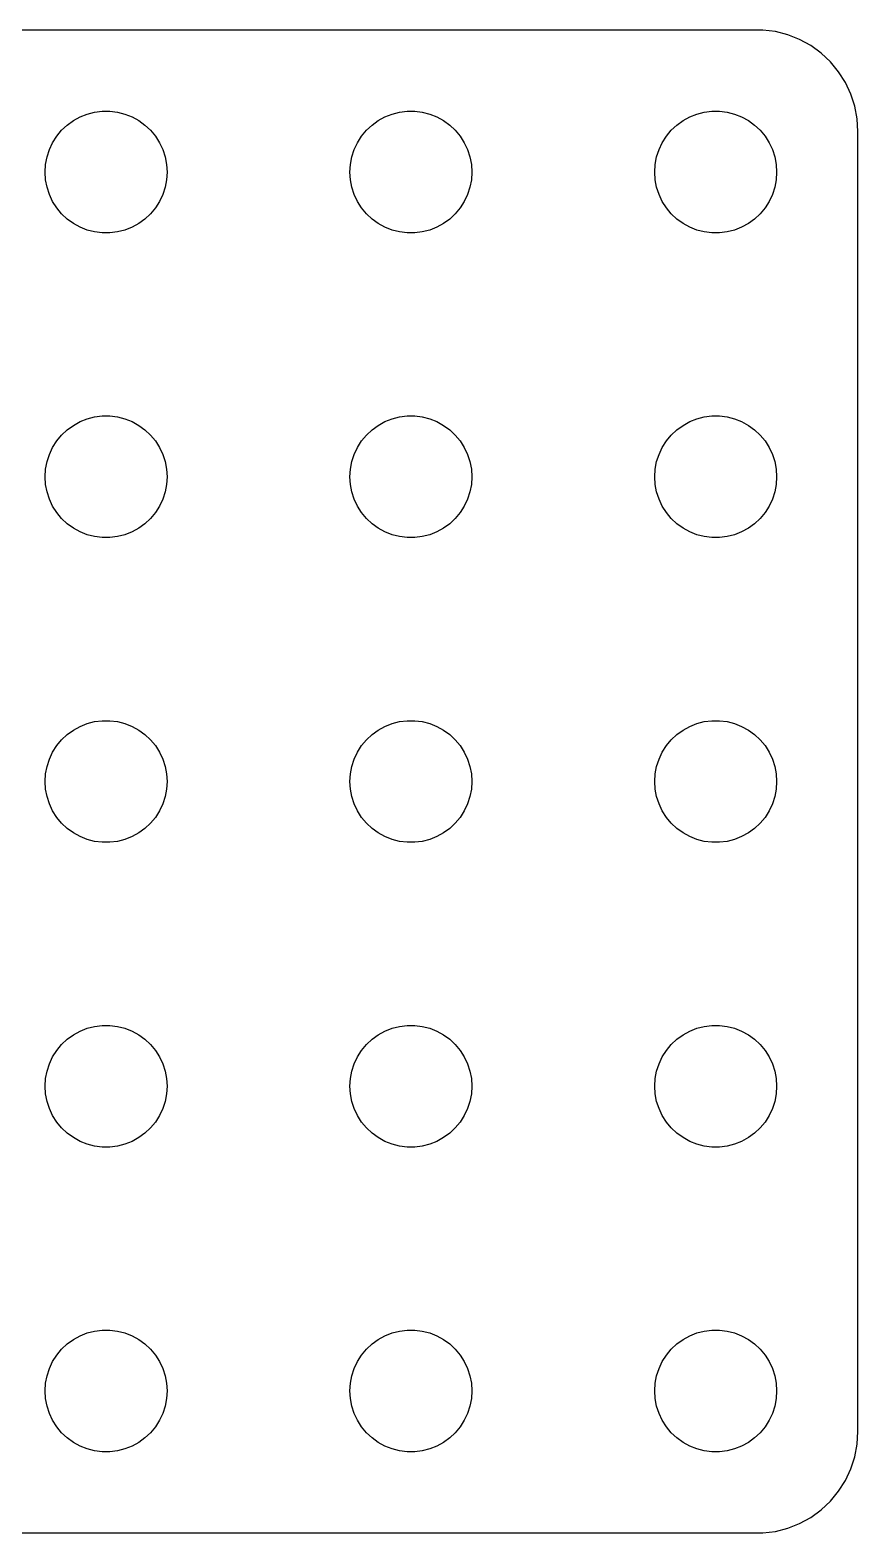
# Model space of a CAD drawing. Header units: metres. Extents: x -18 to 18, y 234 to 522.
# Drawn here: x -1.87 to 18.5, y 317.5 to 354.5 of the extents above; entities that cross this region are included whole.
import ezdxf

# ---------------------------------------------------------------- set-up
doc = ezdxf.new("R2010")
doc.units = ezdxf.units.M

msp = doc.modelspace()

# ---------------------------------------------------------------- linework, layer by layer
for p, q in [((16.157, 354.495), (-16.157, 354.495)), ((16.4684, 354.456), (16.157, 354.495)), ((16.7725, 354.378), (16.4684, 354.456)), ((17.0644, 354.262), (16.7725, 354.378)), ((17.3396, 354.111), (17.0644, 354.262)), ((17.5936, 353.926), (17.3396, 354.111)), ((17.8224, 353.711), (17.5936, 353.926)), ((18.0225, 353.469), (17.8224, 353.711)), ((18.1908, 353.204), (18.0225, 353.469)), ((18.3244, 352.92), (18.1908, 353.204)), ((18.4214, 352.622), (18.3244, 352.92)), ((18.4803, 352.313), (18.4214, 352.622)), ((-1.09344, 352.027), (-0.956131, 352.156)), ((-0.956131, 352.156), (-0.803726, 352.266)), ((-0.803726, 352.266), (-0.638657, 352.357)), ((-0.638657, 352.357), (-0.463516, 352.427)), ((-0.463516, 352.427), (-0.281067, 352.473)), ((-0.281067, 352.473), (-0.094177, 352.497)), ((-0.094177, 352.497), (0.094177, 352.497)), ((0.094177, 352.497), (0.281067, 352.473)), ((0.281067, 352.473), (0.463516, 352.427)), ((0.463516, 352.427), (0.638657, 352.357)), ((0.638657, 352.357), (0.803726, 352.266)), ((0.803726, 352.266), (0.956131, 352.156)), ((0.956131, 352.156), (1.09344, 352.027)), ((6.40654, 352.027), (6.54385, 352.156)), ((6.54385, 352.156), (6.69626, 352.266)), ((6.69626, 352.266), (6.86133, 352.357)), ((6.86133, 352.357), (7.03647, 352.427)), ((7.03647, 352.427), (7.21892, 352.473)), ((7.21892, 352.473), (7.40581, 352.497)), ((7.40581, 352.497), (7.59418, 352.497)), ((7.59418, 352.497), (7.78107, 352.473)), ((7.78107, 352.473), (7.96352, 352.427)), ((7.96352, 352.427), (8.13866, 352.357)), ((8.13866, 352.357), (8.30373, 352.266)), ((8.30373, 352.266), (8.45613, 352.156)), ((8.45613, 352.156), (8.59344, 352.027)), ((13.9065, 352.027), (14.0439, 352.156)), ((14.0439, 352.156), (14.1963, 352.266)), ((14.1963, 352.266), (14.3613, 352.357)), ((14.3613, 352.357), (14.5365, 352.427)), ((14.5365, 352.427), (14.7189, 352.473)), ((14.7189, 352.473), (14.9058, 352.497)), ((14.9058, 352.497), (15.0942, 352.497)), ((15.0942, 352.497), (15.2811, 352.473)), ((15.2811, 352.473), (15.4635, 352.427)), ((15.4635, 352.427), (15.6387, 352.357)), ((15.6387, 352.357), (15.8037, 352.266)), ((15.8037, 352.266), (15.9561, 352.156)), ((15.9561, 352.156), (16.0934, 352.027)), ((18.5, 352), (18.4803, 352.313)), ((-1.31445, 351.723), (-1.21352, 351.882)), ((-1.21352, 351.882), (-1.09344, 352.027)), ((1.09344, 352.027), (1.21352, 351.882)), ((1.21352, 351.882), (1.31445, 351.723)), ((6.18553, 351.723), (6.28647, 351.882)), ((6.28647, 351.882), (6.40654, 352.027)), ((8.59344, 352.027), (8.71352, 351.882)), ((8.71352, 351.882), (8.81445, 351.723)), ((13.6855, 351.723), (13.7865, 351.882)), ((13.7865, 351.882), (13.9065, 352.027)), ((16.0934, 352.027), (16.2135, 351.882)), ((16.2135, 351.882), (16.3145, 351.723)), ((18.5, 320), (18.5, 352)), ((-1.45287, 351.373), (-1.39465, 351.552)), ((-1.39465, 351.552), (-1.31445, 351.723)), ((1.31445, 351.723), (1.39465, 351.552)), ((1.39465, 351.552), (1.45287, 351.373)), ((6.04712, 351.373), (6.10533, 351.552)), ((6.10533, 351.552), (6.18553, 351.723)), ((8.81445, 351.723), (8.89465, 351.552)), ((8.89465, 351.552), (8.95287, 351.373)), ((13.5471, 351.373), (13.6053, 351.552)), ((13.6053, 351.552), (13.6855, 351.723)), ((16.3145, 351.723), (16.3947, 351.552)), ((16.3947, 351.552), (16.4529, 351.373)), ((-1.5, 351), (-1.48816, 351.188)), ((-1.48816, 351.188), (-1.45287, 351.373)), ((1.45287, 351.373), (1.48816, 351.188)), ((1.48816, 351.188), (1.5, 351)), ((6, 351), (6.01183, 351.188)), ((6.01183, 351.188), (6.04712, 351.373)), ((8.95287, 351.373), (8.98816, 351.188)), ((8.98816, 351.188), (9, 351)), ((13.5, 351), (13.5118, 351.188)), ((13.5118, 351.188), (13.5471, 351.373)), ((16.4529, 351.373), (16.4882, 351.188)), ((16.4882, 351.188), (16.5, 351)), ((-1.48816, 350.812), (-1.5, 351)), ((-1.45287, 350.627), (-1.48816, 350.812)), ((1.48816, 350.812), (1.45287, 350.627)), ((1.5, 351), (1.48816, 350.812)), ((6.01183, 350.812), (6, 351)), ((6.04712, 350.627), (6.01183, 350.812)), ((8.98816, 350.812), (8.95287, 350.627)), ((9, 351), (8.98816, 350.812)), ((13.5118, 350.812), (13.5, 351)), ((13.5471, 350.627), (13.5118, 350.812)), ((16.4882, 350.812), (16.4529, 350.627)), ((16.5, 351), (16.4882, 350.812)), ((-1.39465, 350.448), (-1.45287, 350.627)), ((-1.31445, 350.277), (-1.39465, 350.448)), ((1.39465, 350.448), (1.31445, 350.277)), ((1.45287, 350.627), (1.39465, 350.448)), ((6.10533, 350.448), (6.04712, 350.627)), ((6.18553, 350.277), (6.10533, 350.448)), ((8.89465, 350.448), (8.81445, 350.277)), ((8.95287, 350.627), (8.89465, 350.448)), ((13.6053, 350.448), (13.5471, 350.627)), ((13.6855, 350.277), (13.6053, 350.448)), ((16.3947, 350.448), (16.3145, 350.277)), ((16.4529, 350.627), (16.3947, 350.448)), ((-1.21352, 350.118), (-1.31445, 350.277)), ((-1.09344, 349.973), (-1.21352, 350.118)), ((-0.956131, 349.844), (-1.09344, 349.973)), ((1.09344, 349.973), (0.956131, 349.844)), ((1.21352, 350.118), (1.09344, 349.973)), ((1.31445, 350.277), (1.21352, 350.118)), ((6.28647, 350.118), (6.18553, 350.277)), ((6.40654, 349.973), (6.28647, 350.118)), ((6.54385, 349.844), (6.40654, 349.973)), ((8.59344, 349.973), (8.45613, 349.844)), ((8.71352, 350.118), (8.59344, 349.973)), ((8.81445, 350.277), (8.71352, 350.118)), ((13.7865, 350.118), (13.6855, 350.277)), ((13.9065, 349.973), (13.7865, 350.118)), ((14.0439, 349.844), (13.9065, 349.973)), ((16.0934, 349.973), (15.9561, 349.844)), ((16.2135, 350.118), (16.0934, 349.973)), ((16.3145, 350.277), (16.2135, 350.118)), ((-0.803726, 349.734), (-0.956131, 349.844)), ((-0.638657, 349.643), (-0.803726, 349.734)), ((-0.463516, 349.573), (-0.638657, 349.643)), ((-0.281067, 349.527), (-0.463516, 349.573)), ((0.463516, 349.573), (0.281067, 349.527)), ((0.638657, 349.643), (0.463516, 349.573)), ((0.803726, 349.734), (0.638657, 349.643)), ((0.956131, 349.844), (0.803726, 349.734)), ((6.69626, 349.734), (6.54385, 349.844)), ((6.86133, 349.643), (6.69626, 349.734)), ((7.03647, 349.573), (6.86133, 349.643)), ((7.21892, 349.527), (7.03647, 349.573)), ((7.96352, 349.573), (7.78107, 349.527)), ((8.13866, 349.643), (7.96352, 349.573)), ((8.30373, 349.734), (8.13866, 349.643)), ((8.45613, 349.844), (8.30373, 349.734)), ((14.1963, 349.734), (14.0439, 349.844)), ((14.3613, 349.643), (14.1963, 349.734)), ((14.5365, 349.573), (14.3613, 349.643)), ((14.7189, 349.527), (14.5365, 349.573)), ((15.4635, 349.573), (15.2811, 349.527)), ((15.6387, 349.643), (15.4635, 349.573)), ((15.8037, 349.734), (15.6387, 349.643)), ((15.9561, 349.844), (15.8037, 349.734)), ((-0.094177, 349.503), (-0.281067, 349.527)), ((0.094177, 349.503), (-0.094177, 349.503)), ((0.281067, 349.527), (0.094177, 349.503)), ((7.40581, 349.503), (7.21892, 349.527)), ((7.59418, 349.503), (7.40581, 349.503)), ((7.78107, 349.527), (7.59418, 349.503)), ((14.9058, 349.503), (14.7189, 349.527)), ((15.0942, 349.503), (14.9058, 349.503)), ((15.2811, 349.527), (15.0942, 349.503)), ((-0.956131, 344.656), (-0.803726, 344.766)), ((-0.803726, 344.766), (-0.638657, 344.857)), ((-0.638657, 344.857), (-0.463516, 344.927)), ((-0.463516, 344.927), (-0.281067, 344.973)), ((-0.281067, 344.973), (-0.094177, 344.997)), ((-0.094177, 344.997), (0.094177, 344.997)), ((0.094177, 344.997), (0.281067, 344.973)), ((0.281067, 344.973), (0.463516, 344.927)), ((0.463516, 344.927), (0.638657, 344.857)), ((0.638657, 344.857), (0.803726, 344.766)), ((0.803726, 344.766), (0.956131, 344.656)), ((6.54385, 344.656), (6.69626, 344.766)), ((6.69626, 344.766), (6.86133, 344.857)), ((6.86133, 344.857), (7.03647, 344.927)), ((7.03647, 344.927), (7.21892, 344.973)), ((7.21892, 344.973), (7.40581, 344.997)), ((7.40581, 344.997), (7.59418, 344.997)), ((7.59418, 344.997), (7.78107, 344.973)), ((7.78107, 344.973), (7.96352, 344.927)), ((7.96352, 344.927), (8.13866, 344.857)), ((8.13866, 344.857), (8.30373, 344.766)), ((8.30373, 344.766), (8.45613, 344.656)), ((14.0439, 344.656), (14.1963, 344.766)), ((14.1963, 344.766), (14.3613, 344.857)), ((14.3613, 344.857), (14.5365, 344.927)), ((14.5365, 344.927), (14.7189, 344.973)), ((14.7189, 344.973), (14.9058, 344.997)), ((14.9058, 344.997), (15.0942, 344.997)), ((15.0942, 344.997), (15.2811, 344.973)), ((15.2811, 344.973), (15.4635, 344.927)), ((15.4635, 344.927), (15.6387, 344.857)), ((15.6387, 344.857), (15.8037, 344.766)), ((15.8037, 344.766), (15.9561, 344.656)), ((-1.31445, 344.223), (-1.21352, 344.382)), ((-1.21352, 344.382), (-1.09344, 344.527)), ((-1.09344, 344.527), (-0.956131, 344.656)), ((0.956131, 344.656), (1.09344, 344.527)), ((1.09344, 344.527), (1.21352, 344.382)), ((1.21352, 344.382), (1.31445, 344.223)), ((6.18553, 344.223), (6.28647, 344.382)), ((6.28647, 344.382), (6.40654, 344.527)), ((6.40654, 344.527), (6.54385, 344.656)), ((8.45613, 344.656), (8.59344, 344.527)), ((8.59344, 344.527), (8.71352, 344.382)), ((8.71352, 344.382), (8.81445, 344.223)), ((13.6855, 344.223), (13.7865, 344.382)), ((13.7865, 344.382), (13.9065, 344.527)), ((13.9065, 344.527), (14.0439, 344.656)), ((15.9561, 344.656), (16.0934, 344.527)), ((16.0934, 344.527), (16.2135, 344.382)), ((16.2135, 344.382), (16.3145, 344.223)), ((-1.45287, 343.873), (-1.39465, 344.052)), ((-1.39465, 344.052), (-1.31445, 344.223)), ((1.31445, 344.223), (1.39465, 344.052)), ((1.39465, 344.052), (1.45287, 343.873)), ((6.04712, 343.873), (6.10533, 344.052)), ((6.10533, 344.052), (6.18553, 344.223)), ((8.81445, 344.223), (8.89465, 344.052)), ((8.89465, 344.052), (8.95287, 343.873)), ((13.5471, 343.873), (13.6053, 344.052)), ((13.6053, 344.052), (13.6855, 344.223)), ((16.3145, 344.223), (16.3947, 344.052)), ((16.3947, 344.052), (16.4529, 343.873)), ((-1.5, 343.5), (-1.48816, 343.688)), ((-1.48816, 343.688), (-1.45287, 343.873)), ((1.45287, 343.873), (1.48816, 343.688)), ((1.48816, 343.688), (1.5, 343.5)), ((6, 343.5), (6.01183, 343.688)), ((6.01183, 343.688), (6.04712, 343.873)), ((8.95287, 343.873), (8.98816, 343.688)), ((8.98816, 343.688), (9, 343.5)), ((13.5, 343.5), (13.5118, 343.688)), ((13.5118, 343.688), (13.5471, 343.873)), ((16.4529, 343.873), (16.4882, 343.688)), ((16.4882, 343.688), (16.5, 343.5)), ((-1.48816, 343.312), (-1.5, 343.5)), ((-1.45287, 343.127), (-1.48816, 343.312)), ((1.48816, 343.312), (1.45287, 343.127)), ((1.5, 343.5), (1.48816, 343.312)), ((6.01183, 343.312), (6, 343.5)), ((6.04712, 343.127), (6.01183, 343.312)), ((8.98816, 343.312), (8.95287, 343.127)), ((9, 343.5), (8.98816, 343.312)), ((13.5118, 343.312), (13.5, 343.5)), ((13.5471, 343.127), (13.5118, 343.312)), ((16.4882, 343.312), (16.4529, 343.127)), ((16.5, 343.5), (16.4882, 343.312)), ((-1.39465, 342.948), (-1.45287, 343.127)), ((-1.31445, 342.777), (-1.39465, 342.948)), ((1.39465, 342.948), (1.31445, 342.777)), ((1.45287, 343.127), (1.39465, 342.948)), ((6.10533, 342.948), (6.04712, 343.127)), ((6.18553, 342.777), (6.10533, 342.948)), ((8.89465, 342.948), (8.81445, 342.777)), ((8.95287, 343.127), (8.89465, 342.948)), ((13.6053, 342.948), (13.5471, 343.127)), ((13.6855, 342.777), (13.6053, 342.948)), ((16.3947, 342.948), (16.3145, 342.777)), ((16.4529, 343.127), (16.3947, 342.948)), ((-1.21352, 342.618), (-1.31445, 342.777)), ((-1.09344, 342.473), (-1.21352, 342.618)), ((1.21352, 342.618), (1.09344, 342.473)), ((1.31445, 342.777), (1.21352, 342.618)), ((6.28647, 342.618), (6.18553, 342.777)), ((6.40654, 342.473), (6.28647, 342.618)), ((8.71352, 342.618), (8.59344, 342.473)), ((8.81445, 342.777), (8.71352, 342.618)), ((13.7865, 342.618), (13.6855, 342.777)), ((13.9065, 342.473), (13.7865, 342.618)), ((16.2135, 342.618), (16.0934, 342.473)), ((16.3145, 342.777), (16.2135, 342.618)), ((-0.956131, 342.344), (-1.09344, 342.473)), ((-0.803726, 342.234), (-0.956131, 342.344)), ((-0.638657, 342.143), (-0.803726, 342.234)), ((0.803726, 342.234), (0.638657, 342.143)), ((0.956131, 342.344), (0.803726, 342.234)), ((1.09344, 342.473), (0.956131, 342.344)), ((6.54385, 342.344), (6.40654, 342.473)), ((6.69626, 342.234), (6.54385, 342.344)), ((6.86133, 342.143), (6.69626, 342.234)), ((8.30373, 342.234), (8.13866, 342.143)), ((8.45613, 342.344), (8.30373, 342.234)), ((8.59344, 342.473), (8.45613, 342.344)), ((14.0439, 342.344), (13.9065, 342.473)), ((14.1963, 342.234), (14.0439, 342.344)), ((14.3613, 342.143), (14.1963, 342.234)), ((15.8037, 342.234), (15.6387, 342.143)), ((15.9561, 342.344), (15.8037, 342.234)), ((16.0934, 342.473), (15.9561, 342.344)), ((-0.463516, 342.073), (-0.638657, 342.143)), ((-0.281067, 342.027), (-0.463516, 342.073)), ((-0.094177, 342.003), (-0.281067, 342.027)), ((0.094177, 342.003), (-0.094177, 342.003)), ((0.281067, 342.027), (0.094177, 342.003)), ((0.463516, 342.073), (0.281067, 342.027)), ((0.638657, 342.143), (0.463516, 342.073)), ((7.03647, 342.073), (6.86133, 342.143)), ((7.21892, 342.027), (7.03647, 342.073)), ((7.40581, 342.003), (7.21892, 342.027)), ((7.59418, 342.003), (7.40581, 342.003)), ((7.78107, 342.027), (7.59418, 342.003)), ((7.96352, 342.073), (7.78107, 342.027)), ((8.13866, 342.143), (7.96352, 342.073)), ((14.5365, 342.073), (14.3613, 342.143)), ((14.7189, 342.027), (14.5365, 342.073)), ((14.9058, 342.003), (14.7189, 342.027)), ((15.0942, 342.003), (14.9058, 342.003)), ((15.2811, 342.027), (15.0942, 342.003)), ((15.4635, 342.073), (15.2811, 342.027)), ((15.6387, 342.143), (15.4635, 342.073)), ((-0.803726, 337.266), (-0.638657, 337.357)), ((-0.638657, 337.357), (-0.463516, 337.427)), ((-0.463516, 337.427), (-0.281067, 337.473)), ((-0.281067, 337.473), (-0.094177, 337.497)), ((-0.094177, 337.497), (0.094177, 337.497)), ((0.094177, 337.497), (0.281067, 337.473)), ((0.281067, 337.473), (0.463516, 337.427)), ((0.463516, 337.427), (0.638657, 337.357)), ((0.638657, 337.357), (0.803726, 337.266)), ((6.69626, 337.266), (6.86133, 337.357)), ((6.86133, 337.357), (7.03647, 337.427)), ((7.03647, 337.427), (7.21892, 337.473)), ((7.21892, 337.473), (7.40581, 337.497)), ((7.40581, 337.497), (7.59418, 337.497)), ((7.59418, 337.497), (7.78107, 337.473)), ((7.78107, 337.473), (7.96352, 337.427)), ((7.96352, 337.427), (8.13866, 337.357)), ((8.13866, 337.357), (8.30373, 337.266)), ((14.1963, 337.266), (14.3613, 337.357)), ((14.3613, 337.357), (14.5365, 337.427)), ((14.5365, 337.427), (14.7189, 337.473)), ((14.7189, 337.473), (14.9058, 337.497)), ((14.9058, 337.497), (15.0942, 337.497)), ((15.0942, 337.497), (15.2811, 337.473)), ((15.2811, 337.473), (15.4635, 337.427)), ((15.4635, 337.427), (15.6387, 337.357)), ((15.6387, 337.357), (15.8037, 337.266)), ((-1.21352, 336.882), (-1.09344, 337.027)), ((-1.09344, 337.027), (-0.956131, 337.156)), ((-0.956131, 337.156), (-0.803726, 337.266)), ((0.803726, 337.266), (0.956131, 337.156)), ((0.956131, 337.156), (1.09344, 337.027)), ((1.09344, 337.027), (1.21352, 336.882)), ((6.28647, 336.882), (6.40654, 337.027)), ((6.40654, 337.027), (6.54385, 337.156)), ((6.54385, 337.156), (6.69626, 337.266)), ((8.30373, 337.266), (8.45613, 337.156)), ((8.45613, 337.156), (8.59344, 337.027)), ((8.59344, 337.027), (8.71352, 336.882)), ((13.7865, 336.882), (13.9065, 337.027)), ((13.9065, 337.027), (14.0439, 337.156)), ((14.0439, 337.156), (14.1963, 337.266)), ((15.8037, 337.266), (15.9561, 337.156)), ((15.9561, 337.156), (16.0934, 337.027)), ((16.0934, 337.027), (16.2135, 336.882)), ((-1.39465, 336.552), (-1.31445, 336.723)), ((-1.31445, 336.723), (-1.21352, 336.882)), ((1.21352, 336.882), (1.31445, 336.723)), ((1.31445, 336.723), (1.39465, 336.552)), ((6.10533, 336.552), (6.18553, 336.723)), ((6.18553, 336.723), (6.28647, 336.882)), ((8.71352, 336.882), (8.81445, 336.723)), ((8.81445, 336.723), (8.89465, 336.552)), ((13.6053, 336.552), (13.6855, 336.723)), ((13.6855, 336.723), (13.7865, 336.882)), ((16.2135, 336.882), (16.3145, 336.723)), ((16.3145, 336.723), (16.3947, 336.552)), ((-1.48816, 336.188), (-1.45287, 336.373)), ((-1.45287, 336.373), (-1.39465, 336.552)), ((1.39465, 336.552), (1.45287, 336.373)), ((1.45287, 336.373), (1.48816, 336.188)), ((6.01183, 336.188), (6.04712, 336.373)), ((6.04712, 336.373), (6.10533, 336.552)), ((8.89465, 336.552), (8.95287, 336.373)), ((8.95287, 336.373), (8.98816, 336.188)), ((13.5118, 336.188), (13.5471, 336.373)), ((13.5471, 336.373), (13.6053, 336.552)), ((16.3947, 336.552), (16.4529, 336.373)), ((16.4529, 336.373), (16.4882, 336.188)), ((-1.5, 336), (-1.48816, 336.188)), ((-1.48816, 335.812), (-1.5, 336)), ((1.48816, 336.188), (1.5, 336)), ((1.5, 336), (1.48816, 335.812)), ((6, 336), (6.01183, 336.188)), ((6.01183, 335.812), (6, 336)), ((8.98816, 336.188), (9, 336)), ((9, 336), (8.98816, 335.812)), ((13.5, 336), (13.5118, 336.188)), ((13.5118, 335.812), (13.5, 336)), ((16.4882, 336.188), (16.5, 336)), ((16.5, 336), (16.4882, 335.812)), ((-1.45287, 335.627), (-1.48816, 335.812)), ((-1.39465, 335.448), (-1.45287, 335.627)), ((1.45287, 335.627), (1.39465, 335.448)), ((1.48816, 335.812), (1.45287, 335.627)), ((6.04712, 335.627), (6.01183, 335.812)), ((6.10533, 335.448), (6.04712, 335.627)), ((8.95287, 335.627), (8.89465, 335.448)), ((8.98816, 335.812), (8.95287, 335.627)), ((13.5471, 335.627), (13.5118, 335.812)), ((13.6053, 335.448), (13.5471, 335.627)), ((16.4529, 335.627), (16.3947, 335.448)), ((16.4882, 335.812), (16.4529, 335.627)), ((-1.31445, 335.277), (-1.39465, 335.448)), ((-1.21352, 335.118), (-1.31445, 335.277)), ((1.31445, 335.277), (1.21352, 335.118)), ((1.39465, 335.448), (1.31445, 335.277)), ((6.18553, 335.277), (6.10533, 335.448)), ((6.28647, 335.118), (6.18553, 335.277)), ((8.81445, 335.277), (8.71352, 335.118)), ((8.89465, 335.448), (8.81445, 335.277)), ((13.6855, 335.277), (13.6053, 335.448)), ((13.7865, 335.118), (13.6855, 335.277)), ((16.3145, 335.277), (16.2135, 335.118)), ((16.3947, 335.448), (16.3145, 335.277)), ((-1.09344, 334.973), (-1.21352, 335.118)), ((-0.956131, 334.844), (-1.09344, 334.973)), ((-0.803726, 334.734), (-0.956131, 334.844)), ((0.956131, 334.844), (0.803726, 334.734)), ((1.09344, 334.973), (0.956131, 334.844)), ((1.21352, 335.118), (1.09344, 334.973)), ((6.40654, 334.973), (6.28647, 335.118)), ((6.54385, 334.844), (6.40654, 334.973)), ((6.69626, 334.734), (6.54385, 334.844)), ((8.45613, 334.844), (8.30373, 334.734)), ((8.59344, 334.973), (8.45613, 334.844)), ((8.71352, 335.118), (8.59344, 334.973)), ((13.9065, 334.973), (13.7865, 335.118)), ((14.0439, 334.844), (13.9065, 334.973)), ((14.1963, 334.734), (14.0439, 334.844)), ((15.9561, 334.844), (15.8037, 334.734)), ((16.0934, 334.973), (15.9561, 334.844)), ((16.2135, 335.118), (16.0934, 334.973)), ((-0.638657, 334.643), (-0.803726, 334.734)), ((-0.463516, 334.573), (-0.638657, 334.643)), ((-0.281067, 334.527), (-0.463516, 334.573)), ((-0.094177, 334.503), (-0.281067, 334.527)), ((0.094177, 334.503), (-0.094177, 334.503)), ((0.281067, 334.527), (0.094177, 334.503)), ((0.463516, 334.573), (0.281067, 334.527)), ((0.638657, 334.643), (0.463516, 334.573)), ((0.803726, 334.734), (0.638657, 334.643)), ((6.86133, 334.643), (6.69626, 334.734)), ((7.03647, 334.573), (6.86133, 334.643)), ((7.21892, 334.527), (7.03647, 334.573)), ((7.40581, 334.503), (7.21892, 334.527)), ((7.59418, 334.503), (7.40581, 334.503)), ((7.78107, 334.527), (7.59418, 334.503)), ((7.96352, 334.573), (7.78107, 334.527)), ((8.13866, 334.643), (7.96352, 334.573)), ((8.30373, 334.734), (8.13866, 334.643)), ((14.3613, 334.643), (14.1963, 334.734)), ((14.5365, 334.573), (14.3613, 334.643)), ((14.7189, 334.527), (14.5365, 334.573)), ((14.9058, 334.503), (14.7189, 334.527)), ((15.0942, 334.503), (14.9058, 334.503)), ((15.2811, 334.527), (15.0942, 334.503)), ((15.4635, 334.573), (15.2811, 334.527)), ((15.6387, 334.643), (15.4635, 334.573)), ((15.8037, 334.734), (15.6387, 334.643)), ((-0.463516, 329.927), (-0.281067, 329.973)), ((-0.281067, 329.973), (-0.094177, 329.997)), ((-0.094177, 329.997), (0.094177, 329.997)), ((0.094177, 329.997), (0.281067, 329.973)), ((0.281067, 329.973), (0.463516, 329.927)), ((7.03647, 329.927), (7.21892, 329.973)), ((7.21892, 329.973), (7.40581, 329.997)), ((7.40581, 329.997), (7.59418, 329.997)), ((7.59418, 329.997), (7.78107, 329.973)), ((7.78107, 329.973), (7.96352, 329.927)), ((14.5365, 329.927), (14.7189, 329.973)), ((14.7189, 329.973), (14.9058, 329.997)), ((14.9058, 329.997), (15.0942, 329.997)), ((15.0942, 329.997), (15.2811, 329.973)), ((15.2811, 329.973), (15.4635, 329.927)), ((-1.09344, 329.527), (-0.956131, 329.656)), ((-0.956131, 329.656), (-0.803726, 329.766)), ((-0.803726, 329.766), (-0.638657, 329.857)), ((-0.638657, 329.857), (-0.463516, 329.927)), ((0.463516, 329.927), (0.638657, 329.857)), ((0.638657, 329.857), (0.803726, 329.766)), ((0.803726, 329.766), (0.956131, 329.656)), ((0.956131, 329.656), (1.09344, 329.527)), ((6.40654, 329.527), (6.54385, 329.656)), ((6.54385, 329.656), (6.69626, 329.766)), ((6.69626, 329.766), (6.86133, 329.857)), ((6.86133, 329.857), (7.03647, 329.927)), ((7.96352, 329.927), (8.13866, 329.857)), ((8.13866, 329.857), (8.30373, 329.766)), ((8.30373, 329.766), (8.45613, 329.656)), ((8.45613, 329.656), (8.59344, 329.527)), ((13.9065, 329.527), (14.0439, 329.656)), ((14.0439, 329.656), (14.1963, 329.766)), ((14.1963, 329.766), (14.3613, 329.857)), ((14.3613, 329.857), (14.5365, 329.927)), ((15.4635, 329.927), (15.6387, 329.857)), ((15.6387, 329.857), (15.8037, 329.766)), ((15.8037, 329.766), (15.9561, 329.656)), ((15.9561, 329.656), (16.0934, 329.527)), ((-1.39465, 329.052), (-1.31445, 329.223)), ((-1.31445, 329.223), (-1.21352, 329.382)), ((-1.21352, 329.382), (-1.09344, 329.527)), ((1.09344, 329.527), (1.21352, 329.382)), ((1.21352, 329.382), (1.31445, 329.223)), ((1.31445, 329.223), (1.39465, 329.052)), ((6.10533, 329.052), (6.18553, 329.223)), ((6.18553, 329.223), (6.28647, 329.382)), ((6.28647, 329.382), (6.40654, 329.527)), ((8.59344, 329.527), (8.71352, 329.382)), ((8.71352, 329.382), (8.81445, 329.223)), ((8.81445, 329.223), (8.89465, 329.052)), ((13.6053, 329.052), (13.6855, 329.223)), ((13.6855, 329.223), (13.7865, 329.382)), ((13.7865, 329.382), (13.9065, 329.527)), ((16.0934, 329.527), (16.2135, 329.382)), ((16.2135, 329.382), (16.3145, 329.223)), ((16.3145, 329.223), (16.3947, 329.052)), ((-1.48816, 328.688), (-1.45287, 328.873)), ((-1.45287, 328.873), (-1.39465, 329.052)), ((1.39465, 329.052), (1.45287, 328.873)), ((1.45287, 328.873), (1.48816, 328.688)), ((6.01183, 328.688), (6.04712, 328.873)), ((6.04712, 328.873), (6.10533, 329.052)), ((8.89465, 329.052), (8.95287, 328.873)), ((8.95287, 328.873), (8.98816, 328.688)), ((13.5118, 328.688), (13.5471, 328.873)), ((13.5471, 328.873), (13.6053, 329.052)), ((16.3947, 329.052), (16.4529, 328.873)), ((16.4529, 328.873), (16.4882, 328.688)), ((-1.5, 328.5), (-1.48816, 328.688)), ((-1.48816, 328.312), (-1.5, 328.5)), ((1.48816, 328.688), (1.5, 328.5)), ((1.5, 328.5), (1.48816, 328.312)), ((6, 328.5), (6.01183, 328.688)), ((6.01183, 328.312), (6, 328.5)), ((8.98816, 328.688), (9, 328.5)), ((9, 328.5), (8.98816, 328.312)), ((13.5, 328.5), (13.5118, 328.688)), ((13.5118, 328.312), (13.5, 328.5)), ((16.4882, 328.688), (16.5, 328.5)), ((16.5, 328.5), (16.4882, 328.312)), ((-1.45287, 328.127), (-1.48816, 328.312)), ((-1.39465, 327.948), (-1.45287, 328.127)), ((1.45287, 328.127), (1.39465, 327.948)), ((1.48816, 328.312), (1.45287, 328.127)), ((6.04712, 328.127), (6.01183, 328.312)), ((6.10533, 327.948), (6.04712, 328.127)), ((8.95287, 328.127), (8.89465, 327.948)), ((8.98816, 328.312), (8.95287, 328.127)), ((13.5471, 328.127), (13.5118, 328.312)), ((13.6053, 327.948), (13.5471, 328.127)), ((16.4529, 328.127), (16.3947, 327.948)), ((16.4882, 328.312), (16.4529, 328.127)), ((-1.31445, 327.777), (-1.39465, 327.948)), ((-1.21352, 327.618), (-1.31445, 327.777)), ((1.31445, 327.777), (1.21352, 327.618)), ((1.39465, 327.948), (1.31445, 327.777)), ((6.18553, 327.777), (6.10533, 327.948)), ((6.28647, 327.618), (6.18553, 327.777)), ((8.81445, 327.777), (8.71352, 327.618)), ((8.89465, 327.948), (8.81445, 327.777)), ((13.6855, 327.777), (13.6053, 327.948)), ((13.7865, 327.618), (13.6855, 327.777)), ((16.3145, 327.777), (16.2135, 327.618)), ((16.3947, 327.948), (16.3145, 327.777)), ((-1.09344, 327.473), (-1.21352, 327.618)), ((-0.956131, 327.344), (-1.09344, 327.473)), ((1.09344, 327.473), (0.956131, 327.344)), ((1.21352, 327.618), (1.09344, 327.473)), ((6.40654, 327.473), (6.28647, 327.618)), ((6.54385, 327.344), (6.40654, 327.473)), ((8.59344, 327.473), (8.45613, 327.344)), ((8.71352, 327.618), (8.59344, 327.473)), ((13.9065, 327.473), (13.7865, 327.618)), ((14.0439, 327.344), (13.9065, 327.473)), ((16.0934, 327.473), (15.9561, 327.344)), ((16.2135, 327.618), (16.0934, 327.473)), ((-0.803726, 327.234), (-0.956131, 327.344)), ((-0.638657, 327.143), (-0.803726, 327.234)), ((-0.463516, 327.073), (-0.638657, 327.143)), ((-0.281067, 327.027), (-0.463516, 327.073)), ((-0.094177, 327.003), (-0.281067, 327.027)), ((0.094177, 327.003), (-0.094177, 327.003)), ((0.281067, 327.027), (0.094177, 327.003)), ((0.463516, 327.073), (0.281067, 327.027)), ((0.638657, 327.143), (0.463516, 327.073)), ((0.803726, 327.234), (0.638657, 327.143)), ((0.956131, 327.344), (0.803726, 327.234)), ((6.69626, 327.234), (6.54385, 327.344)), ((6.86133, 327.143), (6.69626, 327.234)), ((7.03647, 327.073), (6.86133, 327.143)), ((7.21892, 327.027), (7.03647, 327.073)), ((7.40581, 327.003), (7.21892, 327.027)), ((7.59418, 327.003), (7.40581, 327.003)), ((7.78107, 327.027), (7.59418, 327.003)), ((7.96352, 327.073), (7.78107, 327.027)), ((8.13866, 327.143), (7.96352, 327.073)), ((8.30373, 327.234), (8.13866, 327.143)), ((8.45613, 327.344), (8.30373, 327.234)), ((14.1963, 327.234), (14.0439, 327.344)), ((14.3613, 327.143), (14.1963, 327.234)), ((14.5365, 327.073), (14.3613, 327.143)), ((14.7189, 327.027), (14.5365, 327.073)), ((14.9058, 327.003), (14.7189, 327.027)), ((15.0942, 327.003), (14.9058, 327.003)), ((15.2811, 327.027), (15.0942, 327.003)), ((15.4635, 327.073), (15.2811, 327.027)), ((15.6387, 327.143), (15.4635, 327.073)), ((15.8037, 327.234), (15.6387, 327.143)), ((15.9561, 327.344), (15.8037, 327.234)), ((-0.956131, 322.156), (-0.803726, 322.266)), ((-0.803726, 322.266), (-0.638657, 322.357)), ((-0.638657, 322.357), (-0.463516, 322.427)), ((-0.463516, 322.427), (-0.281067, 322.473)), ((-0.281067, 322.473), (-0.094177, 322.497)), ((-0.094177, 322.497), (0.094177, 322.497)), ((0.094177, 322.497), (0.281067, 322.473)), ((0.281067, 322.473), (0.463516, 322.427)), ((0.463516, 322.427), (0.638657, 322.357)), ((0.638657, 322.357), (0.803726, 322.266)), ((0.803726, 322.266), (0.956131, 322.156)), ((6.54385, 322.156), (6.69626, 322.266)), ((6.69626, 322.266), (6.86133, 322.357)), ((6.86133, 322.357), (7.03647, 322.427)), ((7.03647, 322.427), (7.21892, 322.473)), ((7.21892, 322.473), (7.40581, 322.497)), ((7.40581, 322.497), (7.59418, 322.497)), ((7.59418, 322.497), (7.78107, 322.473)), ((7.78107, 322.473), (7.96352, 322.427)), ((7.96352, 322.427), (8.13866, 322.357)), ((8.13866, 322.357), (8.30373, 322.266)), ((8.30373, 322.266), (8.45613, 322.156)), ((14.0439, 322.156), (14.1963, 322.266)), ((14.1963, 322.266), (14.3613, 322.357)), ((14.3613, 322.357), (14.5365, 322.427)), ((14.5365, 322.427), (14.7189, 322.473)), ((14.7189, 322.473), (14.9058, 322.497)), ((14.9058, 322.497), (15.0942, 322.497)), ((15.0942, 322.497), (15.2811, 322.473)), ((15.2811, 322.473), (15.4635, 322.427)), ((15.4635, 322.427), (15.6387, 322.357)), ((15.6387, 322.357), (15.8037, 322.266)), ((15.8037, 322.266), (15.9561, 322.156)), ((-1.31445, 321.723), (-1.21352, 321.882)), ((-1.21352, 321.882), (-1.09344, 322.027)), ((-1.09344, 322.027), (-0.956131, 322.156)), ((0.956131, 322.156), (1.09344, 322.027)), ((1.09344, 322.027), (1.21352, 321.882)), ((1.21352, 321.882), (1.31445, 321.723)), ((6.18553, 321.723), (6.28647, 321.882)), ((6.28647, 321.882), (6.40654, 322.027)), ((6.40654, 322.027), (6.54385, 322.156)), ((8.45613, 322.156), (8.59344, 322.027)), ((8.59344, 322.027), (8.71352, 321.882)), ((8.71352, 321.882), (8.81445, 321.723)), ((13.6855, 321.723), (13.7865, 321.882)), ((13.7865, 321.882), (13.9065, 322.027)), ((13.9065, 322.027), (14.0439, 322.156)), ((15.9561, 322.156), (16.0934, 322.027)), ((16.0934, 322.027), (16.2135, 321.882)), ((16.2135, 321.882), (16.3145, 321.723)), ((-1.45287, 321.373), (-1.39465, 321.552)), ((-1.39465, 321.552), (-1.31445, 321.723)), ((1.31445, 321.723), (1.39465, 321.552)), ((1.39465, 321.552), (1.45287, 321.373)), ((6.04712, 321.373), (6.10533, 321.552)), ((6.10533, 321.552), (6.18553, 321.723)), ((8.81445, 321.723), (8.89465, 321.552)), ((8.89465, 321.552), (8.95287, 321.373)), ((13.5471, 321.373), (13.6053, 321.552)), ((13.6053, 321.552), (13.6855, 321.723)), ((16.3145, 321.723), (16.3947, 321.552)), ((16.3947, 321.552), (16.4529, 321.373)), ((-1.5, 321), (-1.48816, 321.188)), ((-1.48816, 321.188), (-1.45287, 321.373)), ((1.45287, 321.373), (1.48816, 321.188)), ((1.48816, 321.188), (1.5, 321)), ((6, 321), (6.01183, 321.188)), ((6.01183, 321.188), (6.04712, 321.373)), ((8.95287, 321.373), (8.98816, 321.188)), ((8.98816, 321.188), (9, 321)), ((13.5, 321), (13.5118, 321.188)), ((13.5118, 321.188), (13.5471, 321.373)), ((16.4529, 321.373), (16.4882, 321.188)), ((16.4882, 321.188), (16.5, 321)), ((-1.48816, 320.812), (-1.5, 321)), ((-1.45287, 320.627), (-1.48816, 320.812)), ((1.48816, 320.812), (1.45287, 320.627)), ((1.5, 321), (1.48816, 320.812)), ((6.01183, 320.812), (6, 321)), ((6.04712, 320.627), (6.01183, 320.812)), ((8.98816, 320.812), (8.95287, 320.627)), ((9, 321), (8.98816, 320.812)), ((13.5118, 320.812), (13.5, 321)), ((13.5471, 320.627), (13.5118, 320.812)), ((16.4882, 320.812), (16.4529, 320.627)), ((16.5, 321), (16.4882, 320.812)), ((-1.39465, 320.448), (-1.45287, 320.627)), ((-1.31445, 320.277), (-1.39465, 320.448)), ((1.39465, 320.448), (1.31445, 320.277)), ((1.45287, 320.627), (1.39465, 320.448)), ((6.10533, 320.448), (6.04712, 320.627)), ((6.18553, 320.277), (6.10533, 320.448)), ((8.89465, 320.448), (8.81445, 320.277)), ((8.95287, 320.627), (8.89465, 320.448)), ((13.6053, 320.448), (13.5471, 320.627)), ((13.6855, 320.277), (13.6053, 320.448)), ((16.3947, 320.448), (16.3145, 320.277)), ((16.4529, 320.627), (16.3947, 320.448)), ((-1.21352, 320.118), (-1.31445, 320.277)), ((-1.09344, 319.973), (-1.21352, 320.118)), ((-0.956131, 319.844), (-1.09344, 319.973)), ((1.09344, 319.973), (0.956131, 319.844)), ((1.21352, 320.118), (1.09344, 319.973)), ((1.31445, 320.277), (1.21352, 320.118)), ((6.28647, 320.118), (6.18553, 320.277)), ((6.40654, 319.973), (6.28647, 320.118)), ((6.54385, 319.844), (6.40654, 319.973)), ((8.59344, 319.973), (8.45613, 319.844)), ((8.71352, 320.118), (8.59344, 319.973)), ((8.81445, 320.277), (8.71352, 320.118)), ((13.7865, 320.118), (13.6855, 320.277)), ((13.9065, 319.973), (13.7865, 320.118)), ((14.0439, 319.844), (13.9065, 319.973)), ((16.0934, 319.973), (15.9561, 319.844)), ((16.2135, 320.118), (16.0934, 319.973)), ((16.3145, 320.277), (16.2135, 320.118)), ((18.4803, 319.687), (18.5, 320)), ((-0.803726, 319.734), (-0.956131, 319.844)), ((-0.638657, 319.643), (-0.803726, 319.734)), ((-0.463516, 319.573), (-0.638657, 319.643)), ((0.638657, 319.643), (0.463516, 319.573)), ((0.803726, 319.734), (0.638657, 319.643)), ((0.956131, 319.844), (0.803726, 319.734)), ((6.69626, 319.734), (6.54385, 319.844)), ((6.86133, 319.643), (6.69626, 319.734)), ((7.03647, 319.573), (6.86133, 319.643)), ((8.13866, 319.643), (7.96352, 319.573)), ((8.30373, 319.734), (8.13866, 319.643)), ((8.45613, 319.844), (8.30373, 319.734)), ((14.1963, 319.734), (14.0439, 319.844)), ((14.3613, 319.643), (14.1963, 319.734)), ((14.5365, 319.573), (14.3613, 319.643)), ((15.6387, 319.643), (15.4635, 319.573)), ((15.8037, 319.734), (15.6387, 319.643)), ((15.9561, 319.844), (15.8037, 319.734)), ((18.4214, 319.378), (18.4803, 319.687)), ((-0.281067, 319.527), (-0.463516, 319.573)), ((-0.094177, 319.503), (-0.281067, 319.527)), ((0.094177, 319.503), (-0.094177, 319.503)), ((0.281067, 319.527), (0.094177, 319.503)), ((0.463516, 319.573), (0.281067, 319.527)), ((7.21892, 319.527), (7.03647, 319.573)), ((7.40581, 319.503), (7.21892, 319.527)), ((7.59418, 319.503), (7.40581, 319.503)), ((7.78107, 319.527), (7.59418, 319.503)), ((7.96352, 319.573), (7.78107, 319.527)), ((14.7189, 319.527), (14.5365, 319.573)), ((14.9058, 319.503), (14.7189, 319.527)), ((15.0942, 319.503), (14.9058, 319.503)), ((15.2811, 319.527), (15.0942, 319.503)), ((15.4635, 319.573), (15.2811, 319.527)), ((18.3244, 319.08), (18.4214, 319.378)), ((18.1908, 318.796), (18.3244, 319.08)), ((17.8224, 318.289), (18.0225, 318.531)), ((18.0225, 318.531), (18.1908, 318.796)), ((17.5936, 318.074), (17.8224, 318.289)), ((17.0644, 317.738), (17.3396, 317.889)), ((17.3396, 317.889), (17.5936, 318.074)), ((-16.157, 317.505), (16.157, 317.505)), ((16.157, 317.505), (16.4684, 317.544)), ((16.4684, 317.544), (16.7725, 317.622)), ((16.7725, 317.622), (17.0644, 317.738))]:
    msp.add_line(p, q)

doc.saveas('drawing.dxf')
